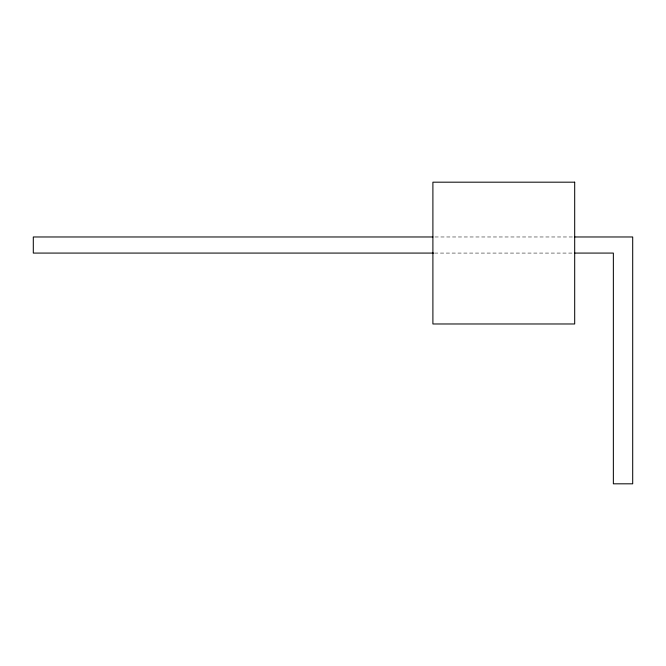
<?xml version="1.0" encoding="UTF-8"?>
<svg xmlns="http://www.w3.org/2000/svg" width="666" height="666" viewBox="0 0 666 666"><rect width="100%" height="100%" fill="white"/><g stroke="black" fill="none" stroke-linecap="round" stroke-linejoin="round"><path stroke-width="0.5" stroke-dasharray="3.33 2.5" d="M434.981 236.971L573.384 236.971M434.565 253.08L573.859 253.08"/><path stroke-width="1" d="M432.9 236.971L33.3 236.971L33.3 253.08L433.524 253.08M574.425 236.971L632.7 236.971L632.7 483.816L613.361 483.816L613.361 253.08L574.9 253.08M574.691 182.184L432.9 182.184L432.9 323.976L574.691 323.976L574.691 182.184"/></g></svg>
